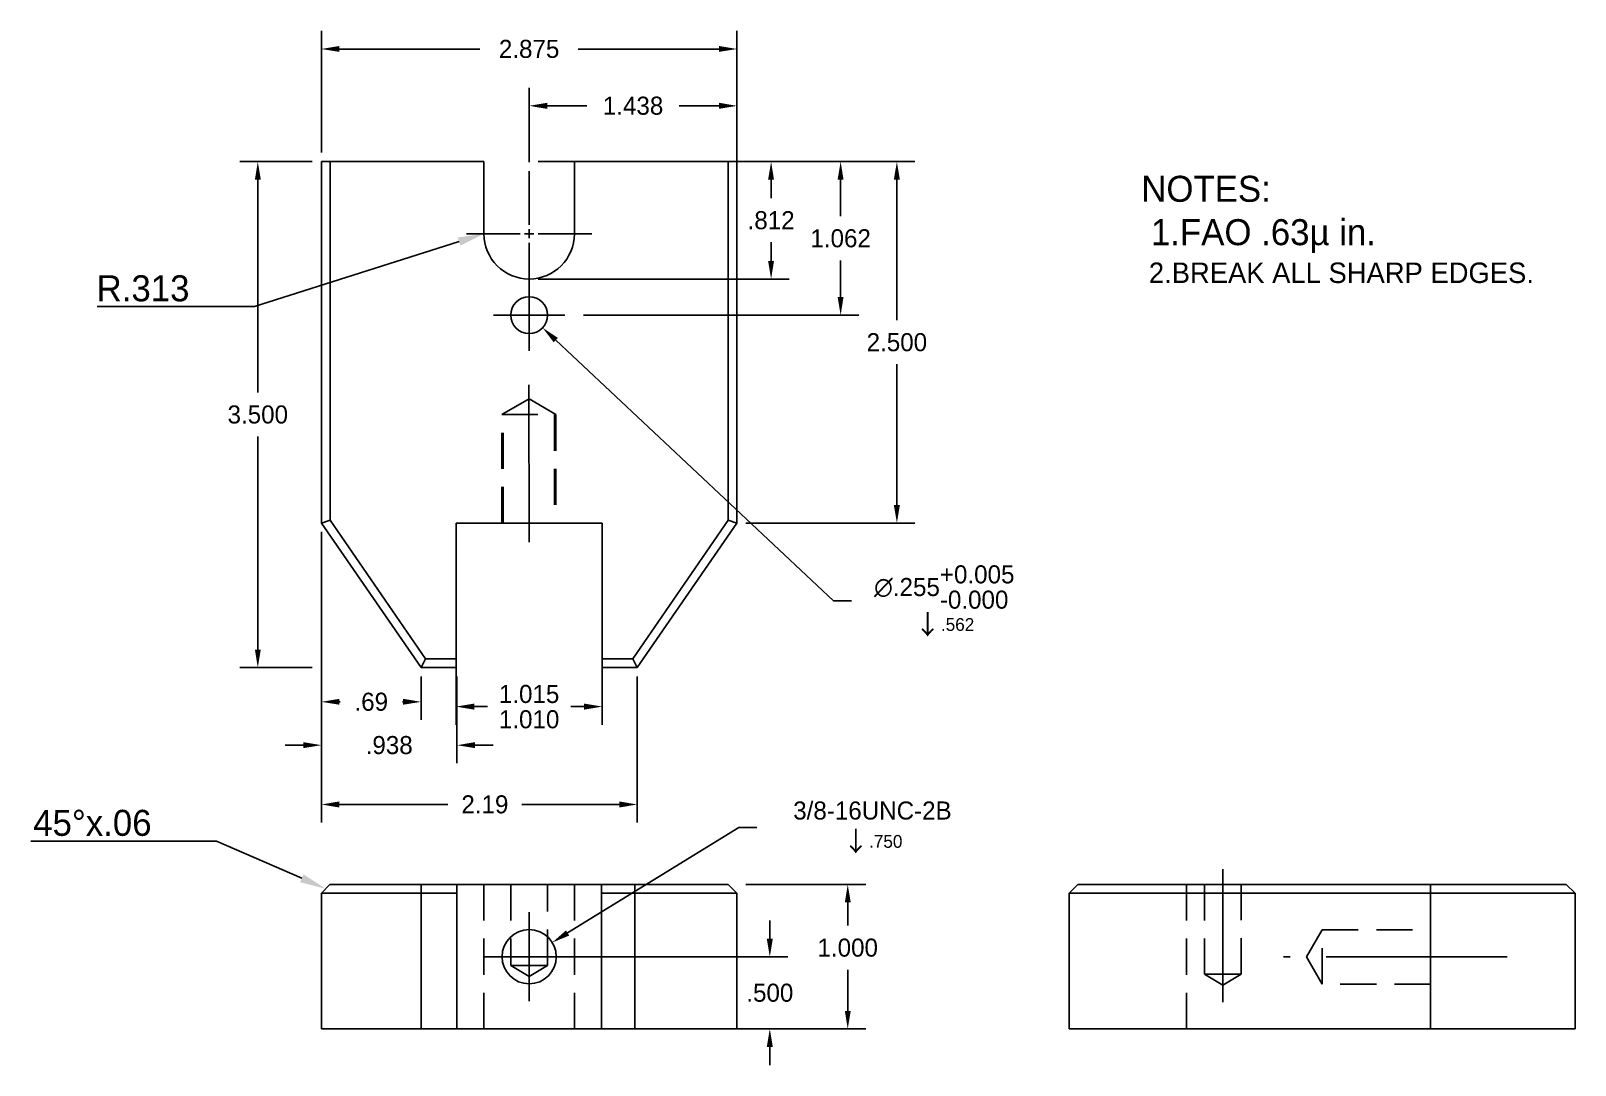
# Model space of a CAD drawing. Header units: inches. Extents: x 0.8 to 11.5, y 1.8 to 8.9.
import ezdxf
from ezdxf import colors
from ezdxf.entities.mleader import LeaderData, LeaderLine
from ezdxf.math import Vec2, Vec3

# ---------------------------------------------------------------- set-up
doc = ezdxf.new("R2010")
doc.units = ezdxf.units.IN
doc.header["$MEASUREMENT"] = 0
for name, pattern in [('CENTER', [2, 1.25, -0.25, 0.25, -0.25]), ('CENTER2', [1.125, 0.75, -0.125, 0.125, -0.125]), ('HIDDEN', [0.375, 0.25, -0.125])]:
    doc.linetypes.add(name, pattern=pattern)
for name, color, linetype in [('CENTER LINE', 1, 'CENTER'), ('DIMENSION', 5, 'Continuous'), ('HIDDEN LINE', 4, 'HIDDEN'), ('OBJECT', 251, 'Continuous')]:
    doc.layers.add(name, color=color, linetype=linetype)
doc.layers.add('TITLE BLOCK', color=1, linetype='Continuous', lineweight=40)
doc.dimstyles.new('2 DECIMALS', dxfattribs={"dimtxt": 0.125, "dimasz": 0.125, "dimexe": 0.125, "dimexo": 0.0625, "dimgap": 0.09, "dimtad": 0, "dimtih": 1, "dimtoh": 1, "dimzin": 4, "dimdsep": 46, "dimtxsty": 'Standard', "dimcen": -0.125, "dimadec": 0, "dimazin": 0, "dimtfac": 1, "dimtofl": 0, "dimtmove": 0, "dimatfit": 3, "dimfxl": 1, "dimtolj": 1, "dimtzin": 0, "dimarcsym": 0})
doc.dimstyles.new('3 DECIMALS', dxfattribs={"dimtxt": 0.125, "dimasz": 0.125, "dimexe": 0.125, "dimexo": 0.0625, "dimgap": 0.09, "dimtad": 0, "dimtih": 1, "dimtoh": 1, "dimdec": 3, "dimzin": 4, "dimdsep": 46, "dimtxsty": 'Standard', "dimcen": -0.125, "dimadec": 0, "dimazin": 0, "dimtfac": 1, "dimtdec": 3, "dimtofl": 0, "dimtmove": 0, "dimatfit": 3, "dimfxl": 1, "dimtolj": 1, "dimtzin": 0, "dimarcsym": 0})
doc.dimstyles.new('DEVIATION 3 DECIMALS', dxfattribs={"dimtxt": 0.125, "dimasz": 0.125, "dimexe": 0.125, "dimexo": 0.0625, "dimgap": 0.09, "dimtad": 0, "dimtih": 1, "dimtoh": 1, "dimdec": 3, "dimzin": 4, "dimdsep": 46, "dimtxsty": 'Standard', "dimcen": -0.125, "dimadec": 0, "dimazin": 0, "dimtol": 1, "dimtp": 0.005, "dimtm": 1e-09, "dimtfac": 1, "dimtdec": 3, "dimtofl": 0, "dimtmove": 0, "dimatfit": 3, "dimfxl": 1, "dimtolj": 1, "dimtzin": 0, "dimarcsym": 0})
doc.dimstyles.new('LIMITS 3 DECIMALS', dxfattribs={"dimtxt": 0.125, "dimasz": 0.125, "dimexe": 0.125, "dimexo": 0.0625, "dimgap": 0.09, "dimtad": 0, "dimtih": 1, "dimtoh": 1, "dimdec": 3, "dimzin": 4, "dimdsep": 46, "dimtxsty": 'Standard', "dimcen": -0.125, "dimadec": 0, "dimazin": 0, "dimlim": 1, "dimtp": 0.005, "dimtfac": 1, "dimtdec": 3, "dimtofl": 0, "dimtmove": 0, "dimatfit": 3, "dimfxl": 1, "dimtolj": 1, "dimtzin": 0, "dimarcsym": 0})

# ---------------------------------------------------------------- blocks, each defined once
blk = doc.blocks.new('*U1')
at = {"layer": 'CENTER LINE', "color": 0, "linetype": 'CENTER2', "transparency": 16777216}
for p, q in [((0, 0.0375), (0, 0.3075)), ((-0.3075, 0), (-0.0375, 0)), ((0.0375, 0), (0.3075, 0)), ((0, -0.3075), (0, -0.0375))]:
    blk.add_line(p, q, dxfattribs=at)
at = {"layer": 'CENTER LINE', "color": 0, "linetype": 'Continuous', "transparency": 16777216}
for p, q in [((-0.01875, 0), (0.01875, 0)), ((0, -0.01875), (0, 0.01875))]:
    blk.add_line(p, q, dxfattribs=at)
blk = doc.blocks.new('*U2')
at = {"layer": 'CENTER LINE', "color": 0, "linetype": 'CENTER2', "transparency": 16777216}
for p, q in [((0, 0.0255), (0, 0.2475)), ((-0.2475, 0), (-0.0255, 0)), ((0.0255, 0), (0.2475, 0)), ((0, -0.2475), (0, -0.0255))]:
    blk.add_line(p, q, dxfattribs=at)
at = {"layer": 'CENTER LINE', "color": 0, "linetype": 'Continuous', "transparency": 16777216}
for p, q in [((-0.01275, 0), (0.01275, 0)), ((0, -0.01275), (0, 0.01275))]:
    blk.add_line(p, q, dxfattribs=at)
blk = doc.blocks.new('*U3')
at = {"layer": 'CENTER LINE', "color": 0, "linetype": 'CENTER2', "transparency": 16777216}
for p, q in [((0, 0.0626), (0, 0.433)), ((-0.433, 0), (-0.0626, 0)), ((0.0626, 0), (0.433, 0)), ((0, -0.433), (0, -0.0626))]:
    blk.add_line(p, q, dxfattribs=at)
at = {"layer": 'CENTER LINE', "color": 0, "linetype": 'Continuous', "transparency": 16777216}
for p, q in [((-0.0313, 0), (0.0313, 0)), ((0, -0.0313), (0, 0.0313))]:
    blk.add_line(p, q, dxfattribs=at)
blk = doc.blocks.new('*D4')
at = {"layer": 'Defpoints', "color": 0, "transparency": 16777216}
for p in [(5.732, 8.779), (2.857, 8), (5.732, 8)]:
    blk.add_point(p, dxfattribs=at)
at = {"layer": 'DIMENSION', "color": 0, "lineweight": -2, "transparency": 16777216}
for p, q in [((2.857, 8.062), (2.857, 8.904)), ((5.732, 8.062), (5.732, 8.904)), ((2.982, 8.779), (3.954, 8.779)), ((5.607, 8.779), (4.634, 8.779))]:
    blk.add_line(p, q, dxfattribs=at)
at = {"layer": 'DIMENSION', "color": 0, "transparency": 16777216}
for points in [[(2.982, 8.8), (2.982, 8.759), (2.857, 8.779)], [(5.607, 8.8), (5.607, 8.759), (5.732, 8.779)]]:
    blk.add_solid(points, dxfattribs=at)
at = {"layer": 'DIMENSION', "color": 0, "transparency": 16777216, "insert": (4.294, 8.779), "char_height": 0.125, "attachment_point": 5}
blk.add_mtext('\\A1;2.875', dxfattribs=at)
blk = doc.blocks.new('*D5')
at = {"layer": 'Defpoints', "color": 0, "transparency": 16777216}
for p in [(5.732, 8.386), (4.294, 7.934), (5.732, 7.934)]:
    blk.add_point(p, dxfattribs=at)
at = {"layer": 'DIMENSION', "color": 0, "lineweight": -2, "transparency": 16777216}
for p, q in [((4.294, 7.996), (4.294, 8.511)), ((5.732, 7.996), (5.732, 8.511)), ((4.419, 8.386), (4.694, 8.386)), ((5.607, 8.386), (5.332, 8.386))]:
    blk.add_line(p, q, dxfattribs=at)
at = {"layer": 'DIMENSION', "color": 0, "transparency": 16777216}
for points in [[(4.419, 8.407), (4.419, 8.365), (4.294, 8.386)], [(5.607, 8.407), (5.607, 8.365), (5.732, 8.386)]]:
    blk.add_solid(points, dxfattribs=at)
at = {"layer": 'DIMENSION', "color": 0, "transparency": 16777216, "insert": (5.013, 8.386), "char_height": 0.125, "attachment_point": 5}
blk.add_mtext('\\A1;1.438', dxfattribs=at)
blk = doc.blocks.new('*D6')
at = {"layer": 'Defpoints', "color": 0, "transparency": 16777216}
for p in [(2.857, 8), (2.417, 4.5), (2.857, 4.5)]:
    blk.add_point(p, dxfattribs=at)
at = {"layer": 'DIMENSION', "color": 0, "lineweight": -2, "transparency": 16777216}
for p, q in [((2.794, 8), (2.292, 8)), ((2.417, 7.875), (2.417, 6.403)), ((2.417, 4.625), (2.417, 6.098)), ((2.794, 4.5), (2.292, 4.5))]:
    blk.add_line(p, q, dxfattribs=at)
at = {"layer": 'DIMENSION', "color": 0, "transparency": 16777216}
for points in [[(2.397, 7.875), (2.438, 7.875), (2.417, 8)], [(2.397, 4.625), (2.438, 4.625), (2.417, 4.5)]]:
    blk.add_solid(points, dxfattribs=at)
at = {"layer": 'DIMENSION', "color": 0, "transparency": 16777216, "insert": (2.417, 6.25), "char_height": 0.125, "attachment_point": 5}
blk.add_mtext('\\A1;3.500', dxfattribs=at)
blk = doc.blocks.new('*D7')
at = {"layer": 'Defpoints', "color": 0, "transparency": 16777216}
for p in [(5.732, 8), (5.732, 5.5), (6.838, 5.5)]:
    blk.add_point(p, dxfattribs=at)
at = {"layer": 'DIMENSION', "color": 0, "lineweight": -2, "transparency": 16777216}
for p, q in [((5.794, 8), (6.963, 8)), ((6.838, 7.875), (6.838, 6.903)), ((6.838, 5.625), (6.838, 6.598)), ((5.794, 5.5), (6.963, 5.5))]:
    blk.add_line(p, q, dxfattribs=at)
at = {"layer": 'DIMENSION', "color": 0, "transparency": 16777216}
for points in [[(6.817, 7.875), (6.859, 7.875), (6.838, 8)], [(6.817, 5.625), (6.859, 5.625), (6.838, 5.5)]]:
    blk.add_solid(points, dxfattribs=at)
at = {"layer": 'DIMENSION', "color": 0, "transparency": 16777216, "insert": (6.838, 6.75), "char_height": 0.125, "attachment_point": 5}
blk.add_mtext('\\A1;2.500', dxfattribs=at)
blk = doc.blocks.new('*D8')
at = {"layer": 'Defpoints', "color": 0, "transparency": 16777216}
for p in [(4.294, 8), (4.294, 7.188), (5.968, 7.188)]:
    blk.add_point(p, dxfattribs=at)
at = {"layer": 'DIMENSION', "color": 0, "lineweight": -2, "transparency": 16777216}
for p, q in [((4.357, 8), (6.093, 8)), ((5.968, 7.875), (5.968, 7.747)), ((5.968, 7.313), (5.968, 7.442)), ((4.357, 7.188), (6.093, 7.188))]:
    blk.add_line(p, q, dxfattribs=at)
at = {"layer": 'DIMENSION', "color": 0, "transparency": 16777216}
for points in [[(5.947, 7.875), (5.988, 7.875), (5.968, 8)], [(5.947, 7.313), (5.988, 7.313), (5.968, 7.188)]]:
    blk.add_solid(points, dxfattribs=at)
at = {"layer": 'DIMENSION', "color": 0, "transparency": 16777216, "insert": (5.968, 7.594), "char_height": 0.125, "attachment_point": 5}
blk.add_mtext('\\A1;.812', dxfattribs=at)
blk = doc.blocks.new('*D9')
at = {"layer": 'Defpoints', "color": 0, "transparency": 16777216}
for p in [(4.607, 8), (4.607, 6.938), (6.449, 6.938)]:
    blk.add_point(p, dxfattribs=at)
at = {"layer": 'DIMENSION', "color": 0, "lineweight": -2, "transparency": 16777216}
for p, q in [((4.67, 8), (6.574, 8)), ((6.449, 7.875), (6.449, 7.622)), ((6.449, 7.063), (6.449, 7.317)), ((4.67, 6.938), (6.574, 6.938))]:
    blk.add_line(p, q, dxfattribs=at)
at = {"layer": 'DIMENSION', "color": 0, "transparency": 16777216}
for points in [[(6.428, 7.875), (6.469, 7.875), (6.449, 8)], [(6.428, 7.063), (6.469, 7.063), (6.449, 6.938)]]:
    blk.add_solid(points, dxfattribs=at)
at = {"layer": 'DIMENSION', "color": 0, "transparency": 16777216, "insert": (6.449, 7.469), "char_height": 0.125, "attachment_point": 5}
blk.add_mtext('\\A1;1.062', dxfattribs=at)
blk = doc.blocks.new('*D10')
at = {"layer": 'Defpoints', "color": 0, "transparency": 16777216}
for p in [(2.857, 5.5), (3.547, 4.5), (3.547, 4.263)]:
    blk.add_point(p, dxfattribs=at)
at = {"layer": 'DIMENSION', "color": 0, "lineweight": -2, "transparency": 16777216}
for p, q in [((2.857, 5.438), (2.857, 4.138)), ((3.547, 4.438), (3.547, 4.138)), ((2.982, 4.263), (2.987, 4.263)), ((3.422, 4.263), (3.417, 4.263))]:
    blk.add_line(p, q, dxfattribs=at)
at = {"layer": 'DIMENSION', "color": 0, "transparency": 16777216}
for points in [[(2.982, 4.284), (2.982, 4.243), (2.857, 4.263)], [(3.422, 4.284), (3.422, 4.243), (3.547, 4.263)]]:
    blk.add_solid(points, dxfattribs=at)
at = {"layer": 'DIMENSION', "color": 0, "transparency": 16777216, "insert": (3.202, 4.263), "char_height": 0.125, "attachment_point": 5}
blk.add_mtext('\\A1;.69', dxfattribs=at)
blk = doc.blocks.new('*D11')
at = {"layer": 'Defpoints', "color": 0, "transparency": 16777216}
for p in [(2.857, 5.5), (3.795, 4.5), (3.795, 3.963)]:
    blk.add_point(p, dxfattribs=at)
at = {"layer": 'DIMENSION', "color": 0, "lineweight": -2, "transparency": 16777216}
for p, q in [((2.857, 5.438), (2.857, 3.838)), ((3.795, 4.438), (3.795, 3.838)), ((2.732, 3.963), (2.607, 3.963)), ((3.92, 3.963), (4.045, 3.963))]:
    blk.add_line(p, q, dxfattribs=at)
at = {"layer": 'DIMENSION', "color": 0, "transparency": 16777216}
for points in [[(2.732, 3.984), (2.732, 3.943), (2.857, 3.963)], [(3.92, 3.984), (3.92, 3.943), (3.795, 3.963)]]:
    blk.add_solid(points, dxfattribs=at)
at = {"layer": 'DIMENSION', "color": 0, "transparency": 16777216, "insert": (3.326, 3.963), "char_height": 0.125, "attachment_point": 5}
blk.add_mtext('\\A1;.938', dxfattribs=at)
blk = doc.blocks.new('*D12')
at = {"layer": 'Defpoints', "color": 0, "transparency": 16777216}
for p in [(2.857, 5.5), (5.042, 4.5), (5.042, 3.553)]:
    blk.add_point(p, dxfattribs=at)
at = {"layer": 'DIMENSION', "color": 0, "lineweight": -2, "transparency": 16777216}
for p, q in [((2.857, 5.438), (2.857, 3.428)), ((5.042, 4.438), (5.042, 3.428)), ((2.982, 3.553), (3.731, 3.553)), ((4.917, 3.553), (4.244, 3.553))]:
    blk.add_line(p, q, dxfattribs=at)
at = {"layer": 'DIMENSION', "color": 0, "transparency": 16777216}
for points in [[(2.982, 3.574), (2.982, 3.532), (2.857, 3.553)], [(4.917, 3.574), (4.917, 3.532), (5.042, 3.553)]]:
    blk.add_solid(points, dxfattribs=at)
at = {"layer": 'DIMENSION', "color": 0, "transparency": 16777216, "insert": (3.988, 3.553), "char_height": 0.125, "attachment_point": 5}
blk.add_mtext('\\A1;2.19', dxfattribs=at)
blk = doc.blocks.new('*D13')
at = {"layer": 'Defpoints', "color": 0, "transparency": 16777216}
for p in [(4.201, 7.025), (4.387, 6.851)]:
    blk.add_point(p, dxfattribs=at)
at = {"layer": 'DIMENSION', "color": 0, "lineweight": -2, "transparency": 16777216}
for p, q in [((4.294, 6.813), (4.294, 7.063)), ((4.169, 6.938), (4.419, 6.938)), ((6.399, 4.961), (4.478, 6.765)), ((6.524, 4.961), (6.399, 4.961))]:
    blk.add_line(p, q, dxfattribs=at)
at = {"layer": 'DIMENSION', "color": 0, "transparency": 16777216}
blk.add_solid([(4.493, 6.78), (4.464, 6.75), (4.387, 6.851)], dxfattribs=at)
at = {"layer": 'DIMENSION', "color": 0, "transparency": 16777216, "insert": (7.166, 4.961), "char_height": 0.125, "width": 1.82358, "attachment_point": 5}
blk.add_mtext('\\A1;∅.255\\S+0.005^ -0.000; \\P{\\fSimSun|b0|i0|c134|p2;\\H1.08333x;↓\\fMS Shell Dlg 2|b0|i0|c0|p0;\\H0.65385x;.562}', dxfattribs=at)
blk = doc.blocks.new('*D14')
at = {"layer": 'Defpoints', "color": 0, "transparency": 16777216}
for p in [(5.732, 3), (6.498, 3), (5.732, 2)]:
    blk.add_point(p, dxfattribs=at)
at = {"layer": 'DIMENSION', "color": 0, "lineweight": -2, "transparency": 16777216}
for p, q in [((5.794, 3), (6.623, 3)), ((6.498, 2.875), (6.498, 2.715)), ((6.498, 2.125), (6.498, 2.41)), ((5.794, 2), (6.623, 2))]:
    blk.add_line(p, q, dxfattribs=at)
at = {"layer": 'DIMENSION', "color": 0, "transparency": 16777216}
for points in [[(6.478, 2.875), (6.519, 2.875), (6.498, 3)], [(6.478, 2.125), (6.519, 2.125), (6.498, 2)]]:
    blk.add_solid(points, dxfattribs=at)
at = {"layer": 'DIMENSION', "color": 0, "transparency": 16777216, "insert": (6.498, 2.562), "char_height": 0.125, "attachment_point": 5}
blk.add_mtext('\\A1;1.000', dxfattribs=at)
blk = doc.blocks.new('*D15')
at = {"layer": 'Defpoints', "color": 0, "transparency": 16777216}
for p in [(4.294, 2.5), (5.959, 2.5), (4.294, 2)]:
    blk.add_point(p, dxfattribs=at)
at = {"layer": 'DIMENSION', "color": 0, "lineweight": -2, "transparency": 16777216}
for p, q in [((5.959, 2.625), (5.959, 2.75)), ((4.357, 2.5), (6.084, 2.5)), ((4.357, 2), (6.084, 2)), ((5.959, 1.875), (5.959, 1.75))]:
    blk.add_line(p, q, dxfattribs=at)
at = {"layer": 'DIMENSION', "color": 0, "transparency": 16777216}
for points in [[(5.938, 2.625), (5.98, 2.625), (5.959, 2.5)], [(5.938, 1.875), (5.98, 1.875), (5.959, 2)]]:
    blk.add_solid(points, dxfattribs=at)
at = {"layer": 'DIMENSION', "color": 0, "transparency": 16777216, "insert": (5.959, 2.25), "char_height": 0.125, "attachment_point": 5}
blk.add_mtext('\\A1;.500', dxfattribs=at)
blk = doc.blocks.new('*D16')
at = {"layer": 'Defpoints', "color": 0, "transparency": 16777216}
for p in [(4.454, 2.598), (4.135, 2.402)]:
    blk.add_point(p, dxfattribs=at)
at = {"layer": 'DIMENSION', "color": 0, "lineweight": -2, "transparency": 16777216}
for p, q in [((5.745, 3.394), (4.56, 2.664)), ((5.87, 3.394), (5.745, 3.394)), ((4.294, 2.375), (4.294, 2.625)), ((4.169, 2.5), (4.419, 2.5))]:
    blk.add_line(p, q, dxfattribs=at)
at = {"layer": 'DIMENSION', "color": 0, "transparency": 16777216}
blk.add_solid([(4.549, 2.682), (4.571, 2.646), (4.454, 2.598)], dxfattribs=at)
at = {"layer": 'DIMENSION', "color": 0, "transparency": 16777216, "insert": (6.669, 3.394), "char_height": 0.125, "width": 1.88605, "attachment_point": 5}
blk.add_mtext('\\A1;3/8-16UNC-2B\\P{\\fSimSun|b0|i0|c134|p2;\\H1.08333x;↓\\fMS Shell Dlg 2|b0|i0|c0|p0;\\H0.65385x;.750}', dxfattribs=at)
blk = doc.blocks.new('*D19')
at = {"layer": 'Defpoints', "color": 0, "transparency": 16777216}
for p in [(3.789, 5.5), (4.799, 5.5), (4.799, 4.23)]:
    blk.add_point(p, dxfattribs=at)
at = {"layer": 'DIMENSION', "color": 0, "lineweight": -2, "transparency": 16777216}
for p, q in [((3.789, 5.438), (3.789, 4.105)), ((4.799, 5.438), (4.799, 4.105)), ((3.914, 4.23), (4.006, 4.23)), ((4.674, 4.23), (4.582, 4.23))]:
    blk.add_line(p, q, dxfattribs=at)
at = {"layer": 'DIMENSION', "color": 0, "transparency": 16777216}
for points in [[(3.914, 4.251), (3.914, 4.209), (3.789, 4.23)], [(4.674, 4.251), (4.674, 4.209), (4.799, 4.23)]]:
    blk.add_solid(points, dxfattribs=at)
at = {"layer": 'DIMENSION', "color": 0, "transparency": 16777216, "insert": (4.294, 4.23), "char_height": 0.125, "attachment_point": 5}
blk.add_mtext('\\A1;\\S1.015^ 1.010;', dxfattribs=at)

msp = doc.modelspace()

# ---------------------------------------------------------------- linework, layer by layer
at = {"layer": 'CENTER LINE'}
for p, q in [((4.2917, 6.4561), (4.2943, 5.3677)), ((9.0918, 2.1848), (9.0918, 3.1051)), ((11.0587, 2.5), (9.5119, 2.5))]:
    msp.add_line(p, q, dxfattribs=at)
at = {"layer": 'HIDDEN LINE'}
for p, q in [((4.1042, 6.25), (4.2943, 6.3585)), ((4.4792, 6.25), (4.2943, 6.3585)), ((4.1042, 5.5), (4.1042, 6.25)), ((4.1042, 6.25), (4.4792, 6.25)), ((4.1142, 5.5), (4.1142, 6.25)), ((4.4692, 6.25), (4.4692, 5.5)), ((4.4792, 6.25), (4.4792, 5.5)), ((3.9813, 3), (3.9813, 2)), ((4.1671, 3), (4.1671, 2.438)), ((4.4221, 2.438), (4.4221, 3)), ((4.6073, 3), (4.6073, 2)), ((8.8418, 2), (8.8418, 3)), ((8.9649, 3), (8.9649, 2.378)), ((9.2199, 2.378), (9.2199, 3)), ((9.7798, 2.6849), (9.6713, 2.5)), ((9.7798, 2.3099), (9.7798, 2.6849)), ((9.7798, 2.6849), (10.5298, 2.6849)), ((9.7798, 2.3099), (9.6713, 2.5)), ((4.1671, 2.438), (4.4221, 2.438)), ((4.1671, 2.438), (4.294, 2.3641)), ((4.4221, 2.438), (4.294, 2.3641)), ((8.9649, 2.378), (9.2199, 2.378)), ((8.9649, 2.378), (9.0918, 2.3041)), ((9.2199, 2.378), (9.0918, 2.3041)), ((10.5298, 2.3099), (9.7798, 2.3099))]:
    msp.add_line(p, q, dxfattribs=at)
at = {"layer": 'OBJECT'}
for p, q in [((2.8568, 8), (3.9813, 8)), ((2.8568, 5.5), (2.8568, 8)), ((2.9168, 5.5187), (2.9168, 8)), ((3.9813, 7.501), (3.9813, 8)), ((4.6073, 7.501), (4.6073, 8)), ((4.6073, 8), (5.7318, 8)), ((5.6718, 8), (5.6718, 5.5187)), ((5.7318, 8), (5.7318, 5.5)), ((2.8568, 5.5), (2.9168, 5.5187)), ((2.8568, 5.5), (3.5468, 4.5)), ((2.9168, 5.5187), (3.5783, 4.56)), ((3.789, 5.5), (4.799, 5.5)), ((3.789, 5.5), (3.789, 4.5)), ((4.799, 5.5), (4.799, 4.5)), ((5.6718, 5.5187), (5.0103, 4.56)), ((5.7318, 5.5), (5.0418, 4.5)), ((5.7318, 5.5), (5.6718, 5.5187)), ((3.5468, 4.5), (3.5783, 4.56)), ((3.789, 4.5), (3.5468, 4.5)), ((3.789, 4.56), (3.5783, 4.56)), ((5.0103, 4.56), (4.799, 4.56)), ((5.0418, 4.5), (4.799, 4.5)), ((5.0418, 4.5), (5.0103, 4.56)), ((2.8568, 2.94), (2.916, 3)), ((2.916, 3), (5.6714, 3)), ((3.5468, 3), (3.5468, 2)), ((3.7948, 3), (3.7948, 2)), ((4.7938, 3), (4.7938, 2)), ((5.026, 3), (5.026, 2)), ((5.7318, 2.94), (5.6714, 3)), ((8.0298, 2.94), (8.0902, 3)), ((8.0902, 3), (11.469, 3)), ((10.5298, 2), (10.5298, 3)), ((11.5298, 2.94), (11.469, 3)), ((2.8568, 2), (2.8568, 2.94)), ((2.8568, 2.94), (3.7948, 2.94)), ((4.7938, 2.94), (5.7318, 2.94)), ((5.7318, 2.94), (5.7318, 2)), ((8.0298, 2), (8.0298, 2.94)), ((8.0298, 2.94), (11.5298, 2.94)), ((11.5298, 2.94), (11.5298, 2)), ((5.7318, 2), (2.8568, 2)), ((11.5298, 2), (8.0298, 2))]:
    msp.add_line(p, q, dxfattribs=at)
for centre, radius in [((4.2943, 6.938), 0.1275), ((4.2943, 2.5), 0.1875)]:
    msp.add_circle(centre, radius, dxfattribs=at)
msp.add_arc((4.2943, 7.501), 0.313, 180, 0, dxfattribs=at)

# ---------------------------------------------------------------- block references
at = {"layer": 'CENTER LINE', "linetype": 'CENTER2'}
for name, p in [('*U3', (4.2943, 7.501)), ('*U2', (4.2943, 6.938)), ('*U1', (4.2943, 2.5))]:
    msp.add_blockref(name, p, dxfattribs=at)

# ---------------------------------------------------------------- texts
at = {"layer": 'TITLE BLOCK', "insert": (8.5286, 7.902), "char_height": 0.2, "attachment_point": 1}
msp.add_mtext_dynamic_manual_height_columns('{\\H0.9x;NOTES:\\P 1.FAO .63µ\\fMS Shell Dlg 2|b0|i0|c0|p0; in.\\H0.78704x;\\P 2.BREAK ALL SHARP EDGES.}', width=3.416029, gutter_width=1, heights=[0], dxfattribs=at)

# ---------------------------------------------------------------- dimensions: what is measured, and where the dimension line sits
at = {"layer": 'DIMENSION'}
for base, p1, p2, dimstyle, picture, middle in [((5.7318, 8.7794), (2.8568, 8), (5.7318, 8), '3 DECIMALS', '*D4', (4.2943, 8.7794)), ((5.7317769922, 8.385679227), (4.2942769922, 7.934), (5.7317769922, 7.934), '3 DECIMALS', '*D5', (5.0130269922, 8.385679227)), ((3.7948, 3.9634), (2.8568, 5.5), (3.7948, 4.5), '3 DECIMALS', '*D11', (3.3258, 3.9634)), ((4.799, 4.2299), (3.789, 5.5), (4.799, 5.5), 'LIMITS 3 DECIMALS', '*D19', (4.294, 4.2299))]:
    dim = msp.add_linear_dim(base=base, p1=p1, p2=p2, dimstyle=dimstyle, dxfattribs=at)
    dim.commit()
    dim.dimension.update_dxf_attribs({"geometry": picture, "text_midpoint": middle})
for base, p1, p2, picture, middle in [((2.4174, 4.5), (2.8568, 8), (2.8568, 4.5), '*D6', (2.4174, 6.25)), ((5.9676, 7.188), (4.2943, 8), (4.2943, 7.188), '*D8', (5.9676, 7.594)), ((6.4486, 6.938), (4.6073, 8), (4.6073, 6.938), '*D9', (6.4486, 7.469))]:
    dim = msp.add_linear_dim(base=base, p1=p1, p2=p2, angle=90, dimstyle='3 DECIMALS', dxfattribs=at)
    dim.commit()
    dim.dimension.update_dxf_attribs({"geometry": picture, "text_midpoint": middle})
for base, p1, p2, picture, middle in [((6.8382, 5.5), (5.7318, 8), (5.7318, 5.5), '*D7', (6.8382, 6.75)), ((6.4985, 3), (5.7318, 2), (5.7318, 3), '*D14', (6.4985, 2.5625)), ((5.9588, 2.5), (4.2943, 2), (4.2943, 2.5), '*D15', (5.9588, 2.25))]:
    dim = msp.add_linear_dim(base=base, p1=p1, p2=p2, angle=90, dimstyle='3 DECIMALS', dxfattribs=at)
    dim.commit()
    dim.dimension.update_dxf_attribs({"geometry": picture, "text_midpoint": middle, "dimtype": 160})
for p1, p2, text, dimstyle, picture, middle in [((4.2013, 7.0253), (4.3872, 6.8507), '<> \\P{\\fSimSun|b0|i0|c134|p2;\\H1.08333x;↓\\fMS Shell Dlg 2|b0|i0|c0|p0;\\H0.65385x;.562}', 'DEVIATION 3 DECIMALS', '*D13', (7.1659, 4.9615)), ((4.1346, 2.4016), (4.4539, 2.5984), '3/8-16UNC-2B\\P{\\fSimSun|b0|i0|c134|p2;\\H1.08333x;↓\\fMS Shell Dlg 2|b0|i0|c0|p0;\\H0.65385x;.750}', '3 DECIMALS', '*D16', (6.6685, 3.3939))]:
    dim = msp.add_diameter_dim_2p(p1=p1, p2=p2, text=text, dimstyle=dimstyle, dxfattribs=at)
    dim.commit()
    dim.dimension.update_dxf_attribs({"geometry": picture, "text_midpoint": middle, "dimtype": 163})
for base, p1, p2, picture, middle in [((3.5468, 4.2635), (2.8568, 5.5), (3.5468, 4.5), '*D10', (3.2018, 4.2635)), ((5.0417769922, 3.5530368776), (2.8567769922, 5.5), (5.0417769922, 4.5), '*D12', (3.9875691295, 3.5530368776))]:
    dim = msp.add_linear_dim(base=base, p1=p1, p2=p2, dimstyle='2 DECIMALS', dxfattribs=at)
    dim.commit()
    dim.dimension.update_dxf_attribs({"geometry": picture, "text_midpoint": middle, "dimtype": 160})

# ---------------------------------------------------------------- leaders
ml = msp.add_multileader_mtext('Standard', dxfattribs=at)
ml.set_content('R.313', color=256)
ml.set_leader_properties()
ml.build(insert=Vec2(0, 0))
ml.multileader.update_dxf_attribs({"text_right_attachment_type": 6, "dogleg_length": 0.36, "arrow_head_size": 0.18})
ctx = ml.context
ctx.base_point, ctx.char_height, ctx.arrow_head_size, ctx.landing_gap_size, ctx.plane_origin = Vec3(1.1944, 7.1237), 0.18, 0.18, 0.09, Vec3(4.0996, 7.2559)
ctx.right_attachment, ctx.text_align_type = 6, 2
notes = []
notes.append((ctx, [(0, (1, 1, 0), (2.3944, 6.9977), (-1, 0), 0.36, [(0, [(3.9813, 7.501)], 0, [])])]))
ctx.mtext.insert, ctx.mtext.alignment, ctx.mtext.flow_direction = Vec3(1.9444, 7.2137), 3, 5
ml = msp.add_multileader_mtext('Standard', dxfattribs=at)
ml.set_content('45°x.06', color=256)
ml.set_leader_properties()
ml.build(insert=Vec2(0, 0))
ml.multileader.update_dxf_attribs({"text_right_attachment_type": 6, "dogleg_length": 0.36, "arrow_head_size": 0.18})
ctx = ml.context
ctx.base_point, ctx.char_height, ctx.arrow_head_size, ctx.landing_gap_size, ctx.plane_origin = Vec3(0.6022, 3.4259), 0.18, 0.18, 0.09, Vec3(2.8864, 2.97)
ctx.right_attachment, ctx.text_align_type = 6, 2
notes.append((ctx, [(0, (1, 1, 0), (2.1322, 3.2999), (-1, 0), 0.36, [(0, [(2.8864, 2.97)], 0, [])])]))
ctx.mtext.insert, ctx.mtext.alignment, ctx.mtext.flow_direction = Vec3(1.6822, 3.5159), 3, 5
for ctx, leaders in notes:
    for number, flags, end, landing, length, lines in leaders:
        leader = LeaderData()
        leader.index, (leader.has_last_leader_line, leader.has_dogleg_vector, leader.attachment_direction) = number, flags
        leader.last_leader_point, leader.dogleg_vector, leader.dogleg_length = Vec3(end), Vec3(landing), length
        for number, points, colour, breaks in lines:
            line = LeaderLine()
            line.index, line.vertices, line.color, line.breaks = number, Vec3.list(points), colors.encode_raw_color(colour), breaks
            leader.lines.append(line)
        ctx.leaders.append(leader)

doc.saveas('drawing.dxf')
